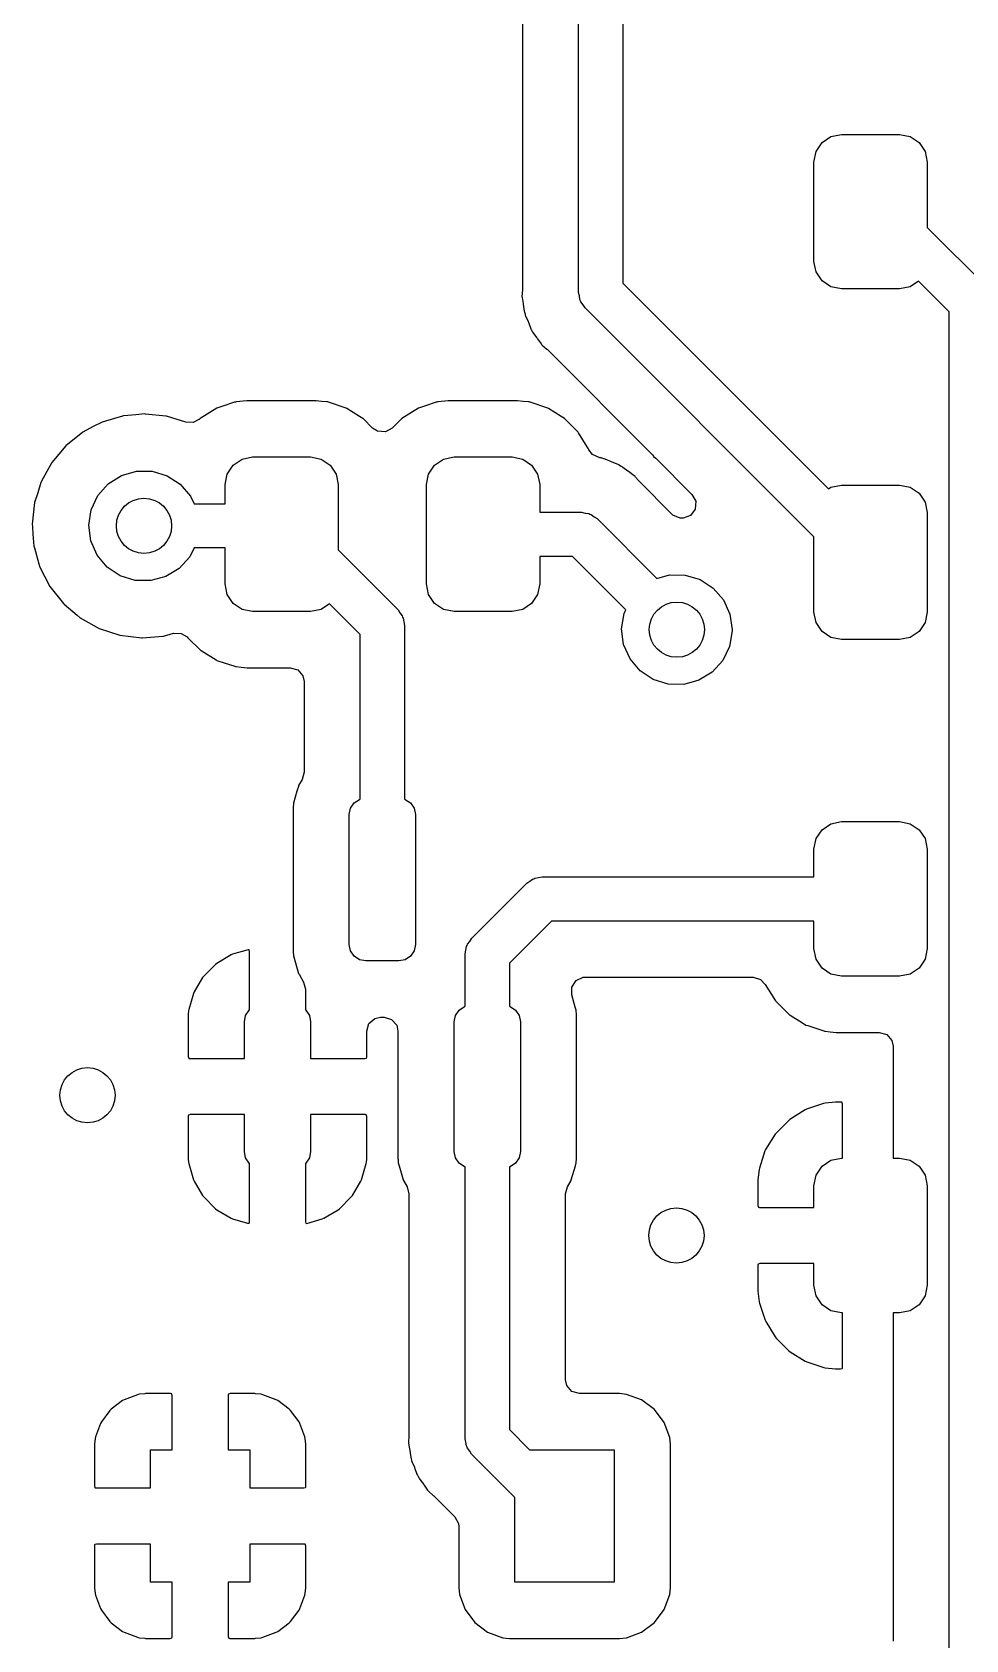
# Model space of a CAD drawing. Extents: x 63 to 234, y -148 to -41.
# Drawn here: x 123.45 to 131.91, y -95.86 to -81.31 of the extents above; entities that cross this region are included whole.
import ezdxf

# ---------------------------------------------------------------- set-up
doc = ezdxf.new("R2010")
doc.units = 0
doc.layers.add('BLACK', color=7, linetype='CONTINUOUS')

msp = doc.modelspace()

# ---------------------------------------------------------------- linework, layer by layer
at = {"layer": 'BLACK', "linetype": 'CONTINUOUS'}
for p, q in [((128.4, -83.6617), (128.4, -74.5225)), ((128.8, -74.5244), (128.8, -83.5789)), ((127.892, -74.8401), (127.892, -83.6328)), ((130.605, -82.3042), (130.686, -82.25)), ((130.686, -82.25), (130.782, -82.231)), ((130.782, -82.231), (131.307, -82.231)), ((131.307, -82.231), (131.403, -82.25)), ((131.403, -82.25), (131.484, -82.3042)), ((130.532, -82.481), (130.551, -82.3853)), ((130.551, -82.3853), (130.605, -82.3042)), ((131.484, -82.3042), (131.538, -82.3853)), ((131.538, -82.3853), (131.557, -82.481)), ((130.532, -83.381), (130.532, -82.481)), ((131.557, -82.481), (131.557, -83.0732)), ((131.557, -83.0732), (132.099, -83.6148)), ((130.551, -83.4767), (130.532, -83.381)), ((130.605, -83.5578), (130.551, -83.4767)), ((130.686, -83.612), (130.605, -83.5578)), ((131.479, -83.5609), (131.403, -83.612)), ((131.757, -83.8388), (131.479, -83.5609)), ((127.891, -83.6414), (127.887, -83.6991)), ((127.887, -83.6991), (127.889, -83.7065)), ((127.889, -83.7065), (127.889, -83.7065)), ((127.889, -83.7065), (127.898, -83.762)), ((127.892, -83.6328), (127.891, -83.6414)), ((128.408, -83.6943), (128.4, -83.6617)), ((128.411, -83.7275), (128.408, -83.6943)), ((128.8, -83.5789), (130.662, -85.441)), ((130.782, -83.631), (130.686, -83.612)), ((131.307, -83.631), (130.782, -83.631)), ((131.403, -83.612), (131.307, -83.631)), ((127.898, -83.762), (127.899, -83.7685)), ((127.899, -83.7685), (127.907, -83.8319)), ((127.907, -83.8319), (127.91, -83.839)), ((127.91, -83.839), (127.91, -83.8417)), ((127.91, -83.8417), (127.915, -83.858)), ((128.417, -83.7372), (128.411, -83.7275)), ((128.42, -83.7484), (128.417, -83.7372)), ((128.441, -83.7746), (128.42, -83.7484)), ((128.459, -83.8029), (128.441, -83.7746)), ((130.532, -85.8763), (128.459, -83.8029)), ((131.757, -99.822), (131.757, -83.8388)), ((127.915, -83.858), (127.916, -83.8605)), ((127.916, -83.8605), (127.917, -83.868)), ((127.917, -83.868), (127.92, -83.8749)), ((127.92, -83.8749), (127.943, -83.9265)), ((127.943, -83.9265), (127.945, -83.9326)), ((127.945, -83.9326), (127.968, -83.9924)), ((127.968, -83.9924), (127.972, -83.9986)), ((127.972, -83.9986), (127.973, -84.001)), ((127.973, -84.001), (127.981, -84.0158)), ((127.981, -84.0158), (127.983, -84.0181)), ((127.983, -84.0181), (127.986, -84.025)), ((127.986, -84.025), (128.02, -84.0693)), ((128.02, -84.0693), (128.025, -84.0757)), ((128.025, -84.0757), (128.029, -84.081)), ((128.029, -84.081), (128.061, -84.1274)), ((128.061, -84.1274), (128.061, -84.1274)), ((128.061, -84.1274), (128.065, -84.1337)), ((128.065, -84.1337), (128.071, -84.1387)), ((128.071, -84.1387), (128.071, -84.1387)), ((128.071, -84.1387), (128.111, -84.1751)), ((128.111, -84.1751), (128.117, -84.1801)), ((128.117, -84.1801), (129.07, -85.1336)), ((125.124, -84.7104), (124.974, -84.8035)), ((125.178, -84.6923), (125.124, -84.7104)), ((125.285, -84.6567), (125.178, -84.6923)), ((125.292, -84.6545), (125.285, -84.6567)), ((125.285, -84.6567), (125.285, -84.6567)), ((125.299, -84.6538), (125.292, -84.6545)), ((125.394, -84.6438), (125.299, -84.6538)), ((125.299, -84.6538), (125.299, -84.6538)), ((125.398, -84.6435), (125.394, -84.6438)), ((125.394, -84.6438), (125.394, -84.6438)), ((126.023, -84.6435), (125.398, -84.6435)), ((126.072, -84.6485), (126.023, -84.6435)), ((126.121, -84.6535), (126.072, -84.6485)), ((126.128, -84.6542), (126.121, -84.6535)), ((126.121, -84.6535), (126.121, -84.6535)), ((126.134, -84.6564), (126.128, -84.6542)), ((126.135, -84.6567), (126.134, -84.6564)), ((126.134, -84.6564), (126.134, -84.6564)), ((126.296, -84.7099), (126.135, -84.6567)), ((126.302, -84.7137), (126.296, -84.7099)), ((126.417, -84.7849), (126.302, -84.7137)), ((126.302, -84.7137), (126.302, -84.7137)), ((126.949, -84.7104), (126.799, -84.8035)), ((127.003, -84.6923), (126.949, -84.7104)), ((127.11, -84.6567), (127.003, -84.6923)), ((127.117, -84.6545), (127.11, -84.6567)), ((127.11, -84.6567), (127.11, -84.6567)), ((127.124, -84.6538), (127.117, -84.6545)), ((127.219, -84.6438), (127.124, -84.6538)), ((127.124, -84.6538), (127.124, -84.6538)), ((127.223, -84.6435), (127.219, -84.6438)), ((127.219, -84.6438), (127.219, -84.6438)), ((127.848, -84.6435), (127.223, -84.6435)), ((127.897, -84.6485), (127.848, -84.6435)), ((127.946, -84.6535), (127.897, -84.6485)), ((127.953, -84.6542), (127.946, -84.6535)), ((127.946, -84.6535), (127.946, -84.6535)), ((127.959, -84.6564), (127.953, -84.6542)), ((127.96, -84.6567), (127.959, -84.6564)), ((127.959, -84.6564), (127.959, -84.6564)), ((128.121, -84.7099), (127.96, -84.6567)), ((128.127, -84.7137), (128.121, -84.7099)), ((128.242, -84.7849), (128.127, -84.7137)), ((128.127, -84.7137), (128.127, -84.7137)), ((124.079, -84.8391), (124.005, -84.8775)), ((124.084, -84.8362), (124.079, -84.8391)), ((124.079, -84.8391), (124.079, -84.8391)), ((124.198, -84.8027), (124.084, -84.8362)), ((124.268, -84.7821), (124.198, -84.8027)), ((124.274, -84.7804), (124.268, -84.7821)), ((124.268, -84.7821), (124.268, -84.7821)), ((124.28, -84.7798), (124.274, -84.7804)), ((124.39, -84.7699), (124.28, -84.7798)), ((124.28, -84.7798), (124.28, -84.7798)), ((124.471, -84.7624), (124.39, -84.7699)), ((124.477, -84.7631), (124.471, -84.7624)), ((124.662, -84.7825), (124.477, -84.7631)), ((124.477, -84.7631), (124.477, -84.7631)), ((124.668, -84.7831), (124.662, -84.7825)), ((124.662, -84.7825), (124.662, -84.7825)), ((124.844, -84.8378), (124.668, -84.7831)), ((124.908, -84.8405), (124.844, -84.8378)), ((124.961, -84.8115), (124.908, -84.8405)), ((124.963, -84.8132), (124.961, -84.8115)), ((124.968, -84.8087), (124.963, -84.8132)), ((124.974, -84.8035), (124.968, -84.8087)), ((126.446, -84.8027), (126.417, -84.7849)), ((126.451, -84.8079), (126.446, -84.8027)), ((126.534, -84.8903), (126.451, -84.8079)), ((126.742, -84.8606), (126.712, -84.8901)), ((126.799, -84.8035), (126.742, -84.8606)), ((128.271, -84.8027), (128.242, -84.7849)), ((128.276, -84.8079), (128.271, -84.8027)), ((128.381, -84.9125), (128.276, -84.8079)), ((123.909, -84.9278), (123.755, -85.0518)), ((124.005, -84.8775), (123.909, -84.9278)), ((126.579, -84.9192), (126.534, -84.8903)), ((126.65, -84.9242), (126.579, -84.9192)), ((126.712, -84.8901), (126.65, -84.9242)), ((128.396, -84.9277), (128.381, -84.9125)), ((128.4, -84.9339), (128.396, -84.9277)), ((128.478, -85.0594), (128.4, -84.9339)), ((123.755, -85.0518), (123.628, -85.2033)), ((125.352, -85.171), (125.448, -85.152)), ((125.448, -85.152), (125.973, -85.152)), ((125.973, -85.152), (126.069, -85.171)), ((127.177, -85.171), (127.273, -85.152)), ((127.273, -85.152), (127.798, -85.152)), ((127.798, -85.152), (127.894, -85.171)), ((128.49, -85.0781), (128.478, -85.0594)), ((128.492, -85.085), (128.49, -85.0781)), ((128.493, -85.0875), (128.492, -85.085)), ((128.526, -85.1303), (128.493, -85.0875)), ((128.591, -85.159), (128.526, -85.1303)), ((128.596, -85.1597), (128.591, -85.159)), ((128.604, -85.1607), (128.596, -85.1597)), ((128.596, -85.1597), (128.596, -85.1597)), ((128.611, -85.1635), (128.604, -85.1607)), ((128.614, -85.1641), (128.611, -85.1635)), ((128.63, -85.1688), (128.614, -85.1641)), ((129.07, -85.1336), (129.077, -85.146)), ((129.077, -85.146), (129.079, -85.1465)), ((129.079, -85.1465), (129.1, -85.1637)), ((129.1, -85.1637), (129.427, -85.4908)), ((123.584, -85.2836), (123.533, -85.3766)), ((123.625, -85.2087), (123.584, -85.2836)), ((123.628, -85.2033), (123.625, -85.2087)), ((123.625, -85.2087), (123.625, -85.2087)), ((124.26, -85.3194), (124.396, -85.2804)), ((124.396, -85.2804), (124.538, -85.2813)), ((124.538, -85.2813), (124.674, -85.3219)), ((125.198, -85.402), (125.217, -85.3063)), ((125.217, -85.3063), (125.271, -85.2252)), ((125.271, -85.2252), (125.352, -85.171)), ((126.069, -85.171), (126.15, -85.2252)), ((126.15, -85.2252), (126.204, -85.3063)), ((126.204, -85.3063), (126.223, -85.402)), ((127.023, -85.402), (127.042, -85.3063)), ((127.042, -85.3063), (127.096, -85.2252)), ((127.096, -85.2252), (127.177, -85.171)), ((127.894, -85.171), (127.975, -85.2252)), ((127.975, -85.2252), (128.029, -85.3063)), ((128.029, -85.3063), (128.048, -85.402)), ((128.632, -85.1696), (128.63, -85.1688)), ((128.64, -85.171), (128.632, -85.1696)), ((128.698, -85.1972), (128.64, -85.171)), ((128.704, -85.1998), (128.698, -85.1972)), ((128.757, -85.2202), (128.704, -85.1998)), ((128.764, -85.223), (128.757, -85.2202)), ((128.757, -85.2202), (128.757, -85.2202)), ((128.77, -85.2274), (128.764, -85.223)), ((128.772, -85.2286), (128.77, -85.2274)), ((128.787, -85.237), (128.772, -85.2286)), ((128.789, -85.2384), (128.787, -85.237)), ((128.796, -85.2415), (128.789, -85.2384)), ((128.802, -85.2462), (128.796, -85.2415)), ((128.846, -85.2809), (128.802, -85.2462)), ((128.852, -85.2849), (128.846, -85.2809)), ((128.904, -85.3216), (128.852, -85.2849)), ((123.531, -85.3825), (123.501, -85.4773)), ((123.533, -85.3766), (123.531, -85.3825)), ((123.531, -85.3825), (123.531, -85.3825)), ((124.046, -85.5013), (124.14, -85.395)), ((124.14, -85.395), (124.26, -85.3194)), ((124.674, -85.3219), (124.793, -85.399)), ((124.793, -85.399), (124.885, -85.5064)), ((125.198, -85.5758), (125.198, -85.402)), ((126.223, -85.402), (126.223, -85.9942)), ((127.023, -86.302), (127.023, -85.402)), ((128.048, -85.402), (128.048, -85.652)), ((128.912, -85.3274), (128.904, -85.3215)), ((128.904, -85.3215), (128.904, -85.3216)), ((128.916, -85.3356), (128.912, -85.3274)), ((128.942, -85.3652), (128.916, -85.3356)), ((128.948, -85.3715), (128.942, -85.3652)), ((129.245, -85.6685), (128.948, -85.3715)), ((130.662, -85.441), (130.686, -85.425)), ((130.686, -85.425), (130.782, -85.406)), ((130.782, -85.406), (131.307, -85.406)), ((131.307, -85.406), (131.403, -85.425)), ((131.403, -85.425), (131.484, -85.4792)), ((123.473, -85.5651), (123.451, -85.7617)), ((123.501, -85.4773), (123.473, -85.5651)), ((123.986, -85.6296), (124.046, -85.5013)), ((124.885, -85.5064), (124.917, -85.5758)), ((124.917, -85.5758), (125.198, -85.5758)), ((129.427, -85.4908), (129.461, -85.5531)), ((129.461, -85.5531), (129.456, -85.6239)), ((131.484, -85.4792), (131.538, -85.5603)), ((131.538, -85.5603), (131.557, -85.656)), ((123.964, -85.7697), (123.986, -85.6296)), ((128.048, -85.652), (128.427, -85.652)), ((128.427, -85.652), (128.459, -85.6595)), ((128.459, -85.6595), (128.493, -85.6632)), ((128.493, -85.6632), (128.502, -85.6694)), ((128.502, -85.6694), (128.513, -85.6719)), ((128.513, -85.6719), (128.54, -85.6928)), ((128.54, -85.6928), (128.568, -85.7106)), ((128.568, -85.7106), (129.11, -86.2524)), ((129.255, -85.6777), (129.245, -85.6685)), ((129.321, -85.7047), (129.255, -85.6777)), ((129.325, -85.7052), (129.321, -85.7047)), ((129.347, -85.7056), (129.325, -85.7052)), ((129.414, -85.6807), (129.347, -85.7056)), ((129.456, -85.6239), (129.414, -85.6807)), ((131.557, -85.656), (131.557, -86.556)), ((123.451, -85.7617), (123.453, -85.7843)), ((123.453, -85.7843), (123.458, -85.851)), ((123.458, -85.851), (123.467, -85.9587)), ((123.982, -85.9103), (123.964, -85.7697)), ((130.532, -86.556), (130.532, -85.8763)), ((123.467, -85.9587), (123.472, -85.974)), ((123.472, -85.974), (123.513, -86.1195)), ((124.04, -86.04), (123.982, -85.9103)), ((124.917, -85.9758), (124.879, -86.0554)), ((125.198, -85.9758), (124.917, -85.9758)), ((125.198, -86.302), (125.198, -85.9758)), ((126.223, -85.9942), (126.765, -86.5358)), ((123.513, -86.1195), (123.522, -86.1488)), ((123.522, -86.1488), (123.612, -86.3248)), ((124.131, -86.1485), (124.04, -86.04)), ((124.249, -86.2271), (124.131, -86.1485)), ((124.783, -86.1605), (124.663, -86.2347)), ((124.879, -86.0554), (124.783, -86.1605)), ((128.344, -86.052), (128.048, -86.052)), ((128.048, -86.052), (128.048, -86.302)), ((128.828, -86.536), (128.344, -86.052)), ((123.612, -86.3248), (123.735, -86.4798)), ((124.384, -86.2694), (124.249, -86.2271)), ((124.526, -86.272), (124.384, -86.2694)), ((124.663, -86.2347), (124.526, -86.272)), ((125.217, -86.3977), (125.198, -86.302)), ((127.042, -86.3977), (127.023, -86.302)), ((128.048, -86.302), (128.029, -86.3977)), ((129.11, -86.2524), (129.222, -86.2202)), ((129.222, -86.2202), (129.364, -86.2211)), ((129.364, -86.2211), (129.5, -86.2617)), ((129.5, -86.2617), (129.619, -86.3388)), ((125.271, -86.4788), (125.217, -86.3977)), ((127.096, -86.4788), (127.042, -86.3977)), ((128.029, -86.3977), (127.975, -86.4788)), ((129.619, -86.3388), (129.711, -86.4462)), ((129.711, -86.4462), (129.77, -86.5753)), ((123.735, -86.4798), (123.74, -86.4837)), ((123.74, -86.4837), (123.74, -86.4837)), ((123.74, -86.4837), (123.859, -86.585)), ((123.859, -86.585), (123.886, -86.6079)), ((123.886, -86.6079), (124.058, -86.7044)), ((125.352, -86.533), (125.271, -86.4788)), ((125.448, -86.552), (125.352, -86.533)), ((125.973, -86.552), (125.448, -86.552)), ((126.069, -86.533), (125.973, -86.552)), ((126.145, -86.4819), (126.069, -86.533)), ((126.423, -86.7598), (126.145, -86.4819)), ((126.765, -86.5358), (126.782, -86.5641)), ((126.782, -86.5641), (126.803, -86.5903)), ((126.803, -86.5903), (126.806, -86.6015)), ((126.806, -86.6015), (126.812, -86.6112)), ((126.812, -86.6112), (126.816, -86.6444)), ((127.177, -86.533), (127.096, -86.4788)), ((127.273, -86.552), (127.177, -86.533)), ((127.798, -86.552), (127.273, -86.552)), ((127.894, -86.533), (127.798, -86.552)), ((127.975, -86.4788), (127.894, -86.533)), ((128.79, -86.7095), (128.812, -86.5694)), ((128.812, -86.5694), (128.828, -86.536)), ((129.77, -86.5753), (129.79, -86.7156)), ((130.551, -86.6517), (130.532, -86.556)), ((131.557, -86.556), (131.538, -86.6517)), ((124.058, -86.7044), (124.246, -86.7655)), ((124.246, -86.7655), (124.443, -86.789)), ((124.64, -86.7738), (124.731, -86.7484)), ((124.731, -86.7484), (124.802, -86.7494)), ((124.802, -86.7494), (124.854, -86.7806)), ((126.423, -88.2509), (126.423, -86.7598)), ((126.816, -86.6444), (126.823, -86.677)), ((126.823, -86.677), (126.823, -88.2509)), ((128.808, -86.8501), (128.79, -86.7095)), ((129.79, -86.7278), (129.766, -86.8676)), ((129.79, -86.7156), (129.79, -86.7278)), ((130.605, -86.7328), (130.551, -86.6517)), ((130.686, -86.787), (130.605, -86.7328)), ((131.484, -86.7328), (131.403, -86.787)), ((131.538, -86.6517), (131.484, -86.7328)), ((124.443, -86.789), (124.449, -86.7885)), ((124.449, -86.7885), (124.634, -86.7743)), ((124.449, -86.7885), (124.449, -86.7885)), ((124.634, -86.7743), (124.64, -86.7738)), ((124.634, -86.7743), (124.634, -86.7743)), ((124.854, -86.7806), (124.862, -86.7885)), ((124.862, -86.7885), (124.975, -86.9013)), ((124.975, -86.9013), (124.981, -86.9051)), ((124.981, -86.9051), (124.981, -86.9051)), ((124.981, -86.9051), (125.118, -86.9897)), ((128.866, -86.9798), (128.808, -86.8501)), ((129.766, -86.8676), (129.705, -86.9952)), ((130.782, -86.806), (130.686, -86.787)), ((131.307, -86.806), (130.782, -86.806)), ((131.403, -86.787), (131.307, -86.806)), ((125.118, -86.9897), (125.125, -86.9941)), ((125.125, -86.9941), (125.189, -87.0152)), ((125.189, -87.0152), (125.287, -87.0476)), ((125.287, -87.0476), (125.287, -87.0476)), ((125.287, -87.0476), (125.293, -87.0498)), ((125.293, -87.0498), (125.3, -87.0505)), ((125.3, -87.0505), (125.3, -87.0505)), ((125.3, -87.0505), (125.343, -87.0549)), ((125.343, -87.0549), (125.398, -87.0605)), ((128.957, -87.0883), (128.866, -86.9798)), ((129.705, -86.9952), (129.609, -87.1003)), ((125.398, -87.0605), (125.788, -87.0605)), ((125.788, -87.0605), (125.857, -87.0805)), ((125.857, -87.0805), (125.903, -87.1342)), ((125.903, -87.1342), (125.914, -87.1865)), ((125.914, -87.1865), (125.914, -88.0073)), ((129.075, -87.1669), (128.957, -87.0883)), ((129.21, -87.2092), (129.075, -87.1669)), ((129.489, -87.1745), (129.352, -87.2118)), ((129.609, -87.1003), (129.489, -87.1745)), ((129.352, -87.2118), (129.21, -87.2092)), ((125.897, -88.0714), (125.864, -88.1274)), ((125.914, -88.0073), (125.897, -88.0714)), ((125.849, -88.1773), (125.817, -88.2872)), ((125.862, -88.135), (125.849, -88.1773)), ((125.864, -88.1274), (125.862, -88.135)), ((125.862, -88.135), (125.862, -88.135)), ((125.815, -88.322), (125.814, -88.3245)), ((125.814, -88.3245), (125.814, -89.6325)), ((125.817, -88.2936), (125.815, -88.322)), ((125.817, -88.2872), (125.817, -88.2936)), ((125.817, -88.2936), (125.817, -88.2936)), ((126.323, -88.391), (126.334, -88.3336)), ((126.334, -88.3336), (126.367, -88.2849)), ((126.367, -88.2849), (126.416, -88.2524)), ((126.416, -88.2524), (126.423, -88.2509)), ((126.823, -88.2509), (126.83, -88.2524)), ((126.83, -88.2524), (126.879, -88.2849)), ((126.879, -88.2849), (126.912, -88.3336)), ((126.912, -88.3336), (126.923, -88.391)), ((126.323, -89.566), (126.323, -88.391)), ((126.923, -88.391), (126.923, -89.566)), ((130.605, -88.5272), (130.686, -88.473)), ((130.686, -88.473), (130.782, -88.454)), ((130.782, -88.454), (131.307, -88.454)), ((131.307, -88.454), (131.403, -88.473)), ((131.403, -88.473), (131.484, -88.5272)), ((130.532, -88.704), (130.551, -88.6083)), ((130.551, -88.6083), (130.605, -88.5272)), ((131.484, -88.5272), (131.538, -88.6083)), ((131.538, -88.6083), (131.557, -88.704)), ((130.532, -88.954), (130.532, -88.704)), ((131.557, -88.704), (131.557, -89.604)), ((127.432, -89.5104), (127.93, -89.0123)), ((127.93, -89.0123), (127.958, -88.9946)), ((127.958, -88.9946), (127.984, -88.9738)), ((127.984, -88.9738), (127.995, -88.9712)), ((127.995, -88.9712), (128.005, -88.9651)), ((128.005, -88.9651), (128.038, -88.9614)), ((128.038, -88.9614), (128.071, -88.954)), ((128.071, -88.954), (130.532, -88.954)), ((128.154, -89.354), (127.773, -89.7346)), ((130.532, -89.354), (128.154, -89.354)), ((130.532, -89.604), (130.532, -89.354)), ((127.414, -89.5387), (127.432, -89.5104)), ((125.253, -89.6614), (125.123, -89.7379)), ((125.267, -89.6551), (125.253, -89.6614)), ((125.407, -89.6145), (125.267, -89.6551)), ((125.415, -89.6156), (125.407, -89.6145)), ((125.419, -89.6291), (125.415, -89.6156)), ((125.419, -90.1586), (125.419, -89.6291)), ((125.814, -89.6325), (125.815, -89.6349)), ((125.815, -89.6349), (125.815, -89.635)), ((125.815, -89.635), (125.817, -89.6624)), ((125.817, -89.6624), (125.817, -89.6698)), ((125.817, -89.6698), (125.864, -89.8296)), ((126.334, -89.6234), (126.323, -89.566)), ((126.367, -89.6721), (126.334, -89.6234)), ((126.416, -89.7046), (126.367, -89.6721)), ((126.879, -89.6721), (126.83, -89.7046)), ((126.912, -89.6234), (126.879, -89.6721)), ((126.923, -89.566), (126.912, -89.6234)), ((127.373, -89.6515), (127.38, -89.6189)), ((127.373, -90.1259), (127.373, -89.6515)), ((127.38, -89.6189), (127.384, -89.5857)), ((127.384, -89.5857), (127.39, -89.576)), ((127.39, -89.576), (127.393, -89.5648)), ((127.393, -89.5648), (127.414, -89.5387)), ((130.551, -89.6997), (130.532, -89.604)), ((131.557, -89.604), (131.538, -89.6997)), ((125.111, -89.7476), (125.005, -89.8539)), ((125.123, -89.7379), (125.111, -89.7476)), ((126.473, -89.716), (126.416, -89.7046)), ((126.773, -89.716), (126.473, -89.716)), ((126.83, -89.7046), (126.773, -89.716)), ((127.773, -89.7346), (127.773, -90.1259)), ((130.605, -89.7808), (130.551, -89.6997)), ((130.686, -89.835), (130.605, -89.7808)), ((131.484, -89.7808), (131.403, -89.835)), ((131.538, -89.6997), (131.484, -89.7808)), ((124.995, -89.8663), (124.918, -89.9958)), ((125.005, -89.8539), (124.995, -89.8663)), ((125.864, -89.8296), (125.868, -89.8364)), ((125.868, -89.8364), (125.909, -89.9067)), ((125.909, -89.9067), (125.927, -89.9708)), ((128.338, -90.0237), (128.339, -89.9527)), ((128.339, -89.9527), (128.377, -89.893)), ((128.377, -89.893), (128.442, -89.8637)), ((128.442, -89.8637), (128.459, -89.8625)), ((128.459, -89.8625), (129.981, -89.8625)), ((129.981, -89.8625), (130.049, -89.8825)), ((130.049, -89.8825), (130.089, -89.9287)), ((130.089, -89.9287), (130.09, -89.9279)), ((130.09, -89.9279), (130.184, -90.0783)), ((130.782, -89.854), (130.686, -89.835)), ((131.307, -89.854), (130.782, -89.854)), ((131.403, -89.835), (131.307, -89.854)), ((124.912, -90.0102), (124.87, -90.1561)), ((124.918, -89.9958), (124.912, -90.0102)), ((125.927, -89.9708), (125.927, -90.1586)), ((128.37, -90.1337), (128.338, -90.0237)), ((130.184, -90.0783), (130.309, -90.2033)), ((124.867, -90.1687), (124.865, -90.1971)), ((124.865, -90.1971), (124.865, -90.202)), ((124.865, -90.202), (124.865, -90.5814)), ((124.87, -90.1561), (124.867, -90.1687)), ((125.373, -90.266), (125.384, -90.2086)), ((125.384, -90.2086), (125.417, -90.1599)), ((125.417, -90.1599), (125.419, -90.1586)), ((125.927, -90.1586), (125.929, -90.1599)), ((125.929, -90.1599), (125.962, -90.2086)), ((125.962, -90.2086), (125.973, -90.266)), ((126.501, -90.2824), (126.555, -90.2359)), ((126.555, -90.2359), (126.607, -90.2245)), ((126.607, -90.2245), (126.638, -90.2245)), ((126.638, -90.2245), (126.707, -90.2445)), ((126.707, -90.2445), (126.753, -90.2982)), ((127.273, -90.266), (127.284, -90.2086)), ((127.284, -90.2086), (127.317, -90.1599)), ((127.317, -90.1599), (127.366, -90.1274)), ((127.366, -90.1274), (127.373, -90.1259)), ((127.773, -90.1259), (127.78, -90.1274)), ((127.78, -90.1274), (127.829, -90.1599)), ((127.829, -90.1599), (127.862, -90.2086)), ((127.862, -90.2086), (127.873, -90.266)), ((128.379, -90.1622), (128.37, -90.1337)), ((128.379, -90.1686), (128.379, -90.1622)), ((128.381, -90.197), (128.379, -90.1686)), ((128.379, -90.1686), (128.379, -90.1686)), ((128.381, -90.1995), (128.381, -90.197)), ((128.381, -91.5075), (128.381, -90.1995)), ((130.309, -90.2033), (130.315, -90.2071)), ((130.315, -90.2071), (130.315, -90.2071)), ((130.315, -90.2071), (130.428, -90.2767)), ((125.373, -90.5995), (125.373, -90.266)), ((125.973, -90.266), (125.973, -90.5995)), ((126.481, -90.3505), (126.501, -90.2824)), ((126.481, -90.586), (126.481, -90.3505)), ((126.753, -90.2982), (126.764, -90.3505)), ((126.764, -90.3505), (126.764, -91.5075)), ((127.273, -91.441), (127.273, -90.266)), ((127.873, -90.266), (127.873, -91.441)), ((130.428, -90.2767), (130.459, -90.2961)), ((130.459, -90.2961), (130.475, -90.3012)), ((130.475, -90.3012), (130.621, -90.3496)), ((130.621, -90.3496), (130.621, -90.3496)), ((130.621, -90.3496), (130.627, -90.3518)), ((130.627, -90.3518), (130.634, -90.3525)), ((130.634, -90.3525), (130.634, -90.3525)), ((130.634, -90.3525), (130.677, -90.3569)), ((130.677, -90.3569), (130.732, -90.3625)), ((130.732, -90.3625), (131.123, -90.3625)), ((131.123, -90.3625), (131.191, -90.3825)), ((131.191, -90.3825), (131.237, -90.4362)), ((131.237, -90.4362), (131.249, -90.4885)), ((131.249, -90.4885), (131.249, -91.502)), ((124.865, -90.5814), (124.869, -90.5966)), ((124.869, -90.5966), (124.871, -90.5978)), ((124.871, -90.5978), (124.879, -90.5995)), ((124.879, -90.5995), (125.373, -90.5995)), ((125.973, -90.5995), (126.463, -90.5995)), ((126.463, -90.5995), (126.478, -90.595)), ((126.478, -90.595), (126.479, -90.5936)), ((126.479, -90.5936), (126.481, -90.586)), ((124.867, -91.1134), (124.865, -91.121)), ((124.865, -91.121), (124.865, -91.505)), ((124.868, -91.112), (124.867, -91.1134)), ((124.883, -91.1075), (124.868, -91.112)), ((125.373, -91.1075), (124.883, -91.1075)), ((125.373, -91.441), (125.373, -91.1075)), ((126.467, -91.1075), (125.973, -91.1075)), ((125.973, -91.1075), (125.973, -91.441)), ((126.475, -91.1092), (126.467, -91.1075)), ((126.477, -91.1104), (126.475, -91.1092)), ((126.481, -91.1256), (126.477, -91.1104)), ((126.481, -91.505), (126.481, -91.1256)), ((130.452, -91.0648), (130.314, -91.1501)), ((130.465, -91.0586), (130.452, -91.0648)), ((130.619, -91.0071), (130.465, -91.0586)), ((130.633, -91.0043), (130.619, -91.0071)), ((130.728, -90.9943), (130.633, -91.0043)), ((130.735, -90.994), (130.728, -90.9943)), ((130.777, -90.994), (130.735, -90.994)), ((130.785, -90.9957), (130.777, -90.994)), ((130.786, -90.9969), (130.785, -90.9957)), ((130.79, -91.0121), (130.786, -90.9969)), ((130.79, -91.502), (130.79, -91.0121)), ((130.188, -91.2738), (130.179, -91.2852)), ((130.303, -91.1591), (130.188, -91.2738)), ((130.314, -91.1501), (130.303, -91.1591)), ((130.094, -91.4232), (130.088, -91.4364)), ((130.179, -91.2852), (130.094, -91.4232)), ((124.865, -91.505), (124.865, -91.5099)), ((124.865, -91.5099), (124.867, -91.5383)), ((124.867, -91.5383), (124.87, -91.5509)), ((124.87, -91.5509), (124.912, -91.6968)), ((125.384, -91.4984), (125.373, -91.441)), ((125.417, -91.5471), (125.384, -91.4984)), ((125.419, -91.5484), (125.417, -91.5471)), ((125.419, -92.0836), (125.419, -91.5484)), ((125.929, -91.5471), (125.927, -91.5484)), ((125.927, -91.5484), (125.927, -92.0779)), ((125.962, -91.4984), (125.929, -91.5471)), ((125.973, -91.441), (125.962, -91.4984)), ((126.434, -91.6968), (126.476, -91.5509)), ((126.476, -91.5509), (126.479, -91.5383)), ((126.479, -91.5383), (126.481, -91.5099)), ((126.481, -91.5099), (126.481, -91.505)), ((126.764, -91.5075), (126.765, -91.5099)), ((126.765, -91.5099), (126.765, -91.51)), ((126.765, -91.51), (126.767, -91.5383)), ((126.767, -91.5383), (126.767, -91.5448)), ((126.767, -91.5448), (126.775, -91.5721)), ((127.284, -91.4984), (127.273, -91.441)), ((127.317, -91.5471), (127.284, -91.4984)), ((127.366, -91.5796), (127.317, -91.5471)), ((127.829, -91.5471), (127.78, -91.5796)), ((127.862, -91.4984), (127.829, -91.5471)), ((127.873, -91.441), (127.862, -91.4984)), ((128.371, -91.5721), (128.379, -91.5448)), ((128.379, -91.5383), (128.381, -91.51)), ((128.379, -91.5448), (128.379, -91.5383)), ((128.381, -91.5099), (128.381, -91.5075)), ((128.381, -91.51), (128.381, -91.5099)), ((130.088, -91.4364), (130.037, -91.5907)), ((130.605, -91.5752), (130.686, -91.521)), ((130.686, -91.521), (130.782, -91.502)), ((130.782, -91.502), (130.79, -91.502)), ((131.249, -91.502), (131.307, -91.502)), ((131.307, -91.502), (131.403, -91.521)), ((131.403, -91.521), (131.484, -91.5752)), ((124.912, -91.6968), (124.918, -91.7112)), ((124.918, -91.7112), (124.995, -91.8407)), ((126.351, -91.8407), (126.428, -91.7112)), ((126.428, -91.7112), (126.434, -91.6968)), ((126.775, -91.5721), (126.812, -91.6968)), ((126.812, -91.6968), (126.814, -91.7046)), ((126.814, -91.7046), (126.847, -91.7606)), ((127.373, -91.5811), (127.366, -91.5796)), ((127.373, -94.042), (127.373, -91.5811)), ((127.78, -91.5796), (127.773, -91.5811)), ((127.773, -91.5811), (127.773, -93.9592)), ((128.299, -91.7606), (128.332, -91.7046)), ((128.332, -91.7046), (128.334, -91.6968)), ((128.334, -91.6968), (128.371, -91.5721)), ((130.034, -91.6041), (130.024, -91.6984)), ((130.024, -91.6984), (130.024, -91.7049)), ((130.024, -91.7049), (130.024, -91.9299)), ((130.037, -91.5907), (130.034, -91.6041)), ((130.532, -91.752), (130.551, -91.6563)), ((130.551, -91.6563), (130.605, -91.5752)), ((131.484, -91.5752), (131.538, -91.6563)), ((131.538, -91.6563), (131.557, -91.752)), ((124.995, -91.8407), (125.005, -91.8531)), ((125.005, -91.8531), (125.111, -91.9594)), ((126.235, -91.9594), (126.341, -91.8531)), ((126.341, -91.8531), (126.351, -91.8407)), ((126.847, -91.7606), (126.864, -91.8247)), ((126.864, -91.8247), (126.864, -94.0131)), ((128.281, -91.8247), (128.299, -91.7606)), ((128.281, -93.5075), (128.281, -91.8247)), ((130.532, -91.948), (130.532, -91.752)), ((131.557, -91.752), (131.557, -92.652)), ((125.111, -91.9594), (125.123, -91.9691)), ((125.123, -91.9691), (125.253, -92.0456)), ((126.093, -92.0456), (126.223, -91.9691)), ((126.223, -91.9691), (126.235, -91.9594)), ((130.024, -91.9299), (130.028, -91.9451)), ((130.028, -91.9451), (130.03, -91.9463)), ((130.03, -91.9463), (130.038, -91.948)), ((130.038, -91.948), (130.532, -91.948)), ((125.253, -92.0456), (125.267, -92.0519)), ((125.267, -92.0519), (125.402, -92.0909)), ((125.402, -92.0909), (125.416, -92.0909)), ((125.416, -92.0909), (125.419, -92.0836)), ((125.927, -92.0779), (125.931, -92.0914)), ((125.931, -92.0914), (125.939, -92.0925)), ((125.939, -92.0925), (126.079, -92.0519)), ((126.079, -92.0519), (126.093, -92.0456)), ((130.026, -92.4619), (130.024, -92.4695)), ((130.024, -92.4695), (130.024, -92.6991)), ((130.027, -92.4605), (130.026, -92.4619)), ((130.042, -92.456), (130.027, -92.4605)), ((130.532, -92.456), (130.042, -92.456)), ((130.532, -92.652), (130.532, -92.456)), ((130.024, -92.6991), (130.024, -92.7056)), ((130.024, -92.7056), (130.034, -92.8012)), ((130.551, -92.7477), (130.532, -92.652)), ((131.557, -92.652), (131.538, -92.7477)), ((130.034, -92.8012), (130.037, -92.8146)), ((130.037, -92.8146), (130.089, -92.9688)), ((130.605, -92.8288), (130.551, -92.7477)), ((130.686, -92.883), (130.605, -92.8288)), ((131.484, -92.8288), (131.403, -92.883)), ((131.538, -92.7477), (131.484, -92.8288)), ((130.089, -92.9688), (130.095, -92.982)), ((130.095, -92.982), (130.18, -93.1198)), ((130.782, -92.902), (130.686, -92.883)), ((130.79, -92.902), (130.782, -92.902)), ((130.79, -93.3965), (130.79, -92.902)), ((131.307, -92.902), (131.249, -92.902)), ((131.249, -92.902), (131.249, -95.8762)), ((131.403, -92.883), (131.307, -92.902)), ((130.18, -93.1198), (130.189, -93.1312)), ((130.189, -93.1312), (130.304, -93.2457)), ((130.304, -93.2457), (130.315, -93.2548)), ((130.315, -93.2548), (130.453, -93.3398)), ((130.453, -93.3398), (130.466, -93.346)), ((130.466, -93.346), (130.621, -93.3971)), ((130.621, -93.3971), (130.634, -93.4)), ((130.634, -93.4), (130.728, -93.4097)), ((130.728, -93.4097), (130.735, -93.41)), ((130.735, -93.41), (130.772, -93.41)), ((130.772, -93.41), (130.788, -93.4055)), ((130.788, -93.4055), (130.789, -93.4041)), ((130.789, -93.4041), (130.79, -93.3965)), ((128.293, -93.5598), (128.281, -93.5075)), ((128.339, -93.6135), (128.293, -93.5598)), ((124.269, -93.6972), (124.167, -93.7737)), ((124.285, -93.6887), (124.269, -93.6972)), ((124.405, -93.6435), (124.285, -93.6887)), ((124.421, -93.6399), (124.405, -93.6435)), ((124.472, -93.6344), (124.421, -93.6399)), ((124.478, -93.634), (124.472, -93.6344)), ((124.705, -93.634), (124.478, -93.634)), ((124.713, -93.6357), (124.705, -93.634)), ((124.715, -93.6369), (124.713, -93.6357)), ((124.719, -93.6521), (124.715, -93.6369)), ((124.719, -94.142), (124.719, -93.6521)), ((125.229, -93.6399), (125.227, -93.6475)), ((125.227, -93.6475), (125.227, -94.142)), ((125.23, -93.6385), (125.229, -93.6399)), ((125.245, -93.634), (125.23, -93.6385)), ((125.468, -93.634), (125.245, -93.634)), ((125.474, -93.6344), (125.468, -93.634)), ((125.525, -93.6399), (125.474, -93.6344)), ((125.541, -93.6435), (125.525, -93.6399)), ((125.661, -93.6887), (125.541, -93.6435)), ((125.677, -93.6972), (125.661, -93.6887)), ((125.779, -93.7737), (125.677, -93.6972)), ((128.407, -93.6335), (128.339, -93.6135)), ((128.771, -93.6335), (128.407, -93.6335)), ((128.833, -93.6403), (128.771, -93.6335)), ((128.97, -93.6914), (128.833, -93.6403)), ((129.086, -93.7787), (128.97, -93.6914)), ((124.078, -93.8884), (124.07, -93.9039)), ((124.155, -93.7863), (124.078, -93.8884)), ((124.167, -93.7737), (124.155, -93.7863)), ((125.791, -93.7863), (125.779, -93.7737)), ((125.868, -93.8884), (125.791, -93.7863)), ((125.876, -93.9039), (125.868, -93.8884)), ((129.174, -93.8953), (129.086, -93.7787)), ((129.225, -94.0317), (129.174, -93.8953)), ((124.021, -94.0396), (124.015, -94.0905)), ((124.025, -94.0244), (124.021, -94.0396)), ((124.07, -93.9039), (124.025, -94.0244)), ((125.921, -94.0244), (125.876, -93.9039)), ((125.925, -94.0396), (125.921, -94.0244)), ((125.931, -94.0905), (125.925, -94.0396)), ((126.864, -94.0217), (126.861, -94.0705)), ((126.864, -94.0131), (126.864, -94.0217)), ((127.38, -94.0746), (127.373, -94.042)), ((127.773, -93.9592), (127.956, -94.142)), ((129.231, -94.0939), (129.225, -94.0317)), ((124.015, -94.0905), (124.015, -94.0973)), ((124.015, -94.0973), (124.015, -94.4699)), ((124.523, -94.488), (124.523, -94.142)), ((124.523, -94.142), (124.719, -94.142)), ((125.227, -94.142), (125.423, -94.142)), ((125.423, -94.142), (125.423, -94.488)), ((125.931, -94.0973), (125.931, -94.0905)), ((125.931, -94.4745), (125.931, -94.0973)), ((126.861, -94.0705), (126.86, -94.0794)), ((126.86, -94.0794), (126.87, -94.1361)), ((126.87, -94.1361), (126.871, -94.1423)), ((126.871, -94.1423), (126.872, -94.1488)), ((126.872, -94.1488), (126.88, -94.2122)), ((127.384, -94.1078), (127.38, -94.0746)), ((127.39, -94.1175), (127.384, -94.1078)), ((127.393, -94.1287), (127.39, -94.1175)), ((127.414, -94.1549), (127.393, -94.1287)), ((127.431, -94.1832), (127.414, -94.1549)), ((127.823, -94.5748), (127.431, -94.1832)), ((127.956, -94.142), (128.723, -94.142)), ((128.723, -94.142), (128.723, -95.342)), ((129.231, -95.3901), (129.231, -94.0939)), ((126.88, -94.2122), (126.883, -94.2193)), ((126.883, -94.2193), (126.883, -94.222)), ((126.883, -94.222), (126.888, -94.2383)), ((126.888, -94.2383), (126.888, -94.2408)), ((126.888, -94.2408), (126.89, -94.2483)), ((126.89, -94.2483), (126.913, -94.3007)), ((126.913, -94.3007), (126.915, -94.3068)), ((126.915, -94.3068), (126.918, -94.3129)), ((126.918, -94.3129), (126.936, -94.3619)), ((124.015, -94.4699), (124.019, -94.4851)), ((125.928, -94.4835), (125.929, -94.4821)), ((125.929, -94.4821), (125.931, -94.4745)), ((126.936, -94.3619), (126.941, -94.3727)), ((126.941, -94.3727), (126.945, -94.3789)), ((126.945, -94.3789), (126.946, -94.3813)), ((126.946, -94.3813), (126.954, -94.3961)), ((126.954, -94.3961), (126.956, -94.3984)), ((126.956, -94.3984), (126.959, -94.4053)), ((126.959, -94.4053), (126.975, -94.4262)), ((126.975, -94.4262), (126.998, -94.456)), ((126.998, -94.456), (127.001, -94.4613)), ((127.001, -94.4613), (127.033, -94.5077)), ((124.019, -94.4851), (124.021, -94.4863)), ((124.021, -94.4863), (124.029, -94.488)), ((124.029, -94.488), (124.523, -94.488)), ((125.423, -94.488), (125.913, -94.488)), ((125.913, -94.488), (125.928, -94.4835)), ((127.033, -94.5077), (127.033, -94.5077)), ((127.033, -94.5077), (127.038, -94.514)), ((127.038, -94.514), (127.043, -94.519)), ((127.043, -94.519), (127.043, -94.519)), ((127.043, -94.519), (127.084, -94.5554)), ((127.084, -94.5554), (127.089, -94.5604)), ((127.089, -94.5604), (127.278, -94.7486)), ((127.823, -95.342), (127.823, -94.5748)), ((127.278, -94.7486), (127.312, -94.8109)), ((127.312, -94.8109), (127.314, -94.8377)), ((127.314, -94.8377), (127.314, -95.3901)), ((124.017, -95.0019), (124.015, -95.0095)), ((124.015, -95.0095), (124.015, -95.3867)), ((124.018, -95.0005), (124.017, -95.0019)), ((124.033, -94.996), (124.018, -95.0005)), ((124.523, -94.996), (124.033, -94.996)), ((124.523, -95.342), (124.523, -94.996)), ((125.917, -94.996), (125.423, -94.996)), ((125.423, -94.996), (125.423, -95.342)), ((125.925, -94.9977), (125.917, -94.996)), ((125.927, -94.9989), (125.925, -94.9977)), ((125.931, -95.0141), (125.927, -94.9989)), ((125.931, -95.3867), (125.931, -95.0141)), ((124.719, -95.342), (124.523, -95.342)), ((124.719, -95.8365), (124.719, -95.342)), ((125.423, -95.342), (125.227, -95.342)), ((125.227, -95.342), (125.227, -95.8319)), ((128.723, -95.342), (127.823, -95.342)), ((124.015, -95.3867), (124.015, -95.3935)), ((124.015, -95.3935), (124.021, -95.4444)), ((124.021, -95.4444), (124.025, -95.4596)), ((124.025, -95.4596), (124.07, -95.5801)), ((125.876, -95.5801), (125.921, -95.4596)), ((125.921, -95.4596), (125.925, -95.4444)), ((125.925, -95.4444), (125.931, -95.3935)), ((125.931, -95.3935), (125.931, -95.3867)), ((127.314, -95.3901), (127.321, -95.4523)), ((127.321, -95.4523), (127.372, -95.5887)), ((129.174, -95.5887), (129.225, -95.4523)), ((129.225, -95.4523), (129.231, -95.3901)), ((124.07, -95.5801), (124.078, -95.5956)), ((124.078, -95.5956), (124.155, -95.6977)), ((125.791, -95.6977), (125.868, -95.5956)), ((125.868, -95.5956), (125.876, -95.5801)), ((127.372, -95.5887), (127.46, -95.7053)), ((129.086, -95.7053), (129.174, -95.5887)), ((124.155, -95.6977), (124.167, -95.7103)), ((124.167, -95.7103), (124.269, -95.7868)), ((124.269, -95.7868), (124.285, -95.7953)), ((125.661, -95.7953), (125.677, -95.7868)), ((125.677, -95.7868), (125.779, -95.7103)), ((125.779, -95.7103), (125.791, -95.6977)), ((127.46, -95.7053), (127.576, -95.7926)), ((127.576, -95.7926), (127.713, -95.8437)), ((128.833, -95.8437), (128.97, -95.7926)), ((128.97, -95.7926), (129.086, -95.7053)), ((124.285, -95.7953), (124.405, -95.8405)), ((124.405, -95.8405), (124.421, -95.8441)), ((124.421, -95.8441), (124.472, -95.8496)), ((124.472, -95.8496), (124.478, -95.85)), ((124.478, -95.85), (124.701, -95.85)), ((124.701, -95.85), (124.716, -95.8455)), ((124.716, -95.8455), (124.717, -95.8441)), ((124.717, -95.8441), (124.719, -95.8365)), ((125.227, -95.8319), (125.231, -95.8471)), ((125.231, -95.8471), (125.233, -95.8483)), ((125.233, -95.8483), (125.241, -95.85)), ((125.241, -95.85), (125.468, -95.85)), ((125.468, -95.85), (125.474, -95.8496)), ((125.474, -95.8496), (125.525, -95.8441)), ((125.525, -95.8441), (125.541, -95.8405)), ((125.541, -95.8405), (125.661, -95.7953)), ((127.713, -95.8437), (127.775, -95.8505)), ((127.775, -95.8505), (128.771, -95.8505)), ((128.771, -95.8505), (128.833, -95.8437))]:
    msp.add_line(p, q, dxfattribs=at)
at = {"layer": 'BLACK'}
for centre in [(124.464, -85.7758), (129.29, -86.7156), (123.952, -90.932), (129.286, -92.202)]:
    msp.add_circle(centre, 0.25, dxfattribs=at)

doc.saveas('drawing.dxf')
